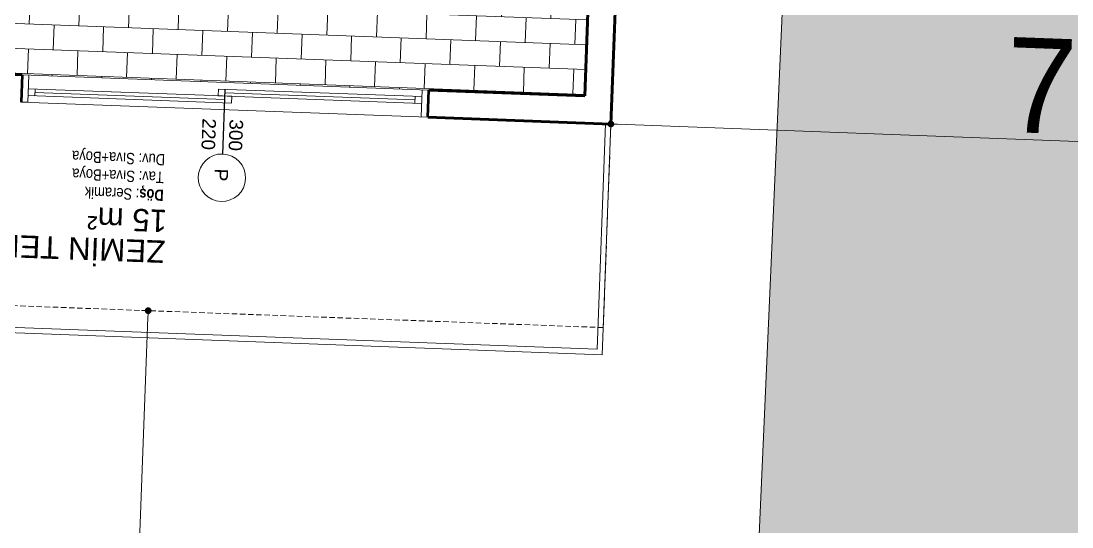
# Model space of a CAD drawing. Header units: centimetres. Extents: x 63871 to 181827, y -95930 to 42199.
# Drawn here: x 153669 to 154443, y 26864 to 27236 of the extents above; entities that cross this region are included whole.
import ezdxf

# ---------------------------------------------------------------- set-up
doc = ezdxf.new("R2010")
doc.units = ezdxf.units.CM
doc.linetypes.add('11-021_500-SatisOfisi_220512$0${ Diamond }', pattern=[12, 4, -2, 2, 2, -2])
for name, color, linetype, lineweight in [('A-AREA-IDEN', 7, 'Continuous', 9), ('A-FLOR-HRAL', 11, 'Continuous', 9), ('A-GLAZ', 151, 'Continuous', 9), ('A-WALL', 12, 'Continuous', 50), ('ARA SINIRLAR', 225, 'Continuous', 15), ('ARM_Pen_No__252', 8, 'Continuous', 18), ('İz DÜŞÜMÜ', 7, '11-021_500-SatisOfisi_220512$0${ Diamond }', 18), ('OLUK', 222, 'Continuous', 15)]:
    doc.layers.add(name, color=color, linetype=linetype, lineweight=lineweight)
doc.layers.add('Bitirme - Duvar', color=7, linetype='Continuous')
doc.layers.add('Dıış Ölçü', color=140, linetype='Continuous')
doc.styles.add('Arial', font='Arial.ttf', dxfattribs={"height": 250})
doc.styles.add('MtXpl_Arial_Narrow', font='')
doc.styles.add('MtXpl_Arial_Narrow_1', font='')
doc.styles.add('OLUŞTURULMUŞ_STİL_1', font='Arial.ttf')
doc.styles.add('RomanS', font='')
doc.styles.get('MtXpl_Arial_Narrow').set_extended_font_data('Arial Narrow', bold=True)
doc.styles.get('MtXpl_Arial_Narrow_1').set_extended_font_data('Arial Narrow')
doc.styles.get('RomanS').set_extended_font_data('Stylus BT')
doc.dimstyles.new('BÖYÜK', dxfattribs={"dimtxt": 70, "dimasz": 5, "dimexe": 5, "dimexo": 5, "dimgap": 2, "dimtad": 3, "dimdec": 0, "dimzin": 0, "dimdsep": 46, "dimtxsty": 'RomanS', "dimblk": 'DOT', "dimcen": 5, "dimadec": 0, "dimazin": 0, "dimtfac": 1, "dimtdec": 0, "dimtix": 1, "dimtofl": 0, "dimtmove": 1, "dimatfit": 0, "dimldrblk": 'DOT', "dimfxl": 10, "dimfxlon": 1, "dimtolj": 1, "dimtzin": 0, "dimarcsym": 0})

# ---------------------------------------------------------------- blocks, each defined once
blk = doc.blocks.new('HRD')
at = {"layer": 'ARM_Pen_No__252'}
h = blk.add_hatch(dxfattribs=at)
h.set_pattern_fill('AR-B816', color=256, scale=0.09)
h.set_pattern_definition([(0, (-39959.2, 0), (0, 18.288), []), (90, (-39959.2, 0), (-18.288, 18.288), [18.288, -18.288])])
h.paths.add_polyline_path([(154149.63, 35592.48), (154149.63, 35503.48), (154219.63, 35503.48), (154219.63, 35483.24), (154324.63, 35483.24), (154324.63, 35692.48), (154369.63, 35692.48), (154369.63, 35927.48), (154369.63, 35927.48), (154369.63, 36097.48), (154369.63, 36177.48), (154254.63, 36177.48), (153954.63, 36177.48), (153839.63, 36177.48), (153839.63, 35897.6), (153869.63, 35897.54), (153869.63, 35882.48), (154019.63, 35882.48), (154019.63, 35872.48), (154019.63, 35833.25, -0.444416), (154030.45, 35823.48, -0.444416), (154019.63, 35813.72), (154019.63, 35773.48), (153939.63, 35773.48), (153939.63, 35692.48), (154019.63, 35692.48), (154019.63, 35687.48), (154019.63, 35633.7), (154020.63, 35632.93), (154019.63, 35631.47), (154019.63, 35592.48), (154019.63, 35582.48), (153989.63, 35582.48), (153989.63, 35577.48), (153989.63, 35497.48), (153989.63, 35437.48), (153994.63, 35437.48), (154094.63, 35437.48), (154139.63, 35437.48), (154139.63, 35592.48)])
at = {"layer": 'A-FLOR-HRAL'}
for p, q in [((154389.63, 36367.48), (153819.63, 36367.48)), ((153819.63, 36367.48), (153819.63, 36197.48)), ((154385.63, 36363.48), (153823.63, 36363.48)), ((153823.63, 36363.48), (153823.63, 36197.48))]:
    blk.add_line(p, q, dxfattribs=at)
at = {"layer": 'A-GLAZ', "ltscale": 3}
for p, q in [((153954.63, 36177.48), (153954.63, 36197.48)), ((153954.63, 36197.48), (153959.63, 36197.48)), ((154254.63, 36197.48), (153954.63, 36197.48)), ((153959.63, 36197.48), (153959.63, 36177.48)), ((154254.63, 36197.48), (154249.63, 36197.48)), ((154249.63, 36197.48), (154249.63, 36177.48)), ((154254.63, 36177.48), (154254.63, 36197.48)), ((153959.63, 36187.48), (154109.63, 36187.48)), ((153959.63, 36187.48), (153964.63, 36187.48)), ((153964.63, 36187.48), (153964.63, 36182.48)), ((154099.63, 36187.48), (154099.63, 36192.48)), ((154099.63, 36192.48), (154249.63, 36192.48)), ((154249.63, 36187.48), (154099.63, 36187.48)), ((154104.63, 36187.48), (154104.63, 36192.48)), ((154244.63, 36189.98), (154104.63, 36189.98)), ((154104.63, 36187.48), (154104.63, 36182.48)), ((154109.63, 36187.48), (154109.63, 36182.48)), ((154249.63, 36192.48), (154244.63, 36192.48)), ((154244.63, 36192.48), (154244.63, 36187.48)), ((154109.63, 36182.48), (153959.63, 36182.48)), ((154104.63, 36184.98), (153964.63, 36184.98)), ((153959.63, 36177.48), (153954.63, 36177.48)), ((154254.63, 36177.48), (153954.63, 36177.48)), ((154249.63, 36177.48), (154254.63, 36177.48))]:
    blk.add_line(p, q, dxfattribs=at)
at = {"layer": 'A-WALL', "lineweight": 53}
for p, q in [((153819.63, 35782.48), (153819.63, 36197.48)), ((153819.63, 36197.48), (153954.63, 36197.48)), ((153839.63, 36177.48), (153839.63, 35882.48)), ((153954.63, 36177.48), (153839.63, 36177.48)), ((154369.63, 36177.48), (154254.63, 36177.48))]:
    blk.add_line(p, q, dxfattribs=at)
at = {"layer": 'A-WALL', "lineweight": 50}
for p, q in [((153954.63, 36197.48), (153954.63, 36177.48)), ((154254.63, 36177.48), (154254.63, 36197.48))]:
    blk.add_line(p, q, dxfattribs=at)
at = {"layer": 'Bitirme - Duvar', "color": 161, "linetype": 'Continuous', "lineweight": 25}
blk.add_line((154104.63, 36230.18), (154104.63, 36182.68), dxfattribs=at)
at = {"layer": 'Bitirme - Duvar', "color": 251, "linetype": 'Continuous', "lineweight": 15}
for start, end in [(0, 180), (180, 0)]:
    blk.add_arc((154104.63, 36247.68), 17.5, start, end, dxfattribs=at)
at = {"layer": 'İz DÜŞÜMÜ'}
blk.add_lwpolyline([(153819.63, 36347.48), (154419.63, 36347.49), (154419.63, 35292.49), (154159.63, 35292.49), (154159.63, 35357.48), (153819.63, 35357.48), (153819.63, 36347.48)], dxfattribs=at)
for s, style, p in [('Döş', 'MtXpl_Arial_Narrow', (154147.04, 36258.02)), (': Seramik', 'MtXpl_Arial_Narrow_1', (154165.03, 36258.01)), ('Tav: Sıva+Boya', 'MtXpl_Arial_Narrow_1', (154147.47, 36244.97)), ('Duv: Sıva+Boya', 'MtXpl_Arial_Narrow_1', (154146.99, 36231.91))]:
    blk.add_text(s, height=8.316, rotation=359.95698, dxfattribs=dict(style=style)).set_placement(p)
at = {"layer": 'A-AREA-IDEN', "width": 224.1999, "attachment_point": 2, "line_spacing_factor": 0.941778, "style": 'Arial'}
for s, insert, char_height in [('ZEMİN TERAS', (154221.71, 36311.97), 16.4692), ('15 m²', (154173.28, 36289.32), 16.469)]:
    blk.add_mtext(s, dxfattribs=dict(at, insert=insert, char_height=char_height))
at = {"layer": 'Bitirme - Duvar', "linetype": 'Continuous', "char_height": 10, "attachment_point": 7, "rotation": 90, "style": 'OLUŞTURULMUŞ_STİL_1'}
for s, insert in [('\\A1;P', (154110.22, 36240.97)), ('\\A1;300', (154100.64, 36204.31)), ('\\A1;220', (154120.64, 36204.31))]:
    blk.add_mtext(s, dxfattribs=dict(at, insert=insert))
blk = doc.blocks.new('_Dot')
at = {"color": 0, "linetype": 'ByBlock', "lineweight": -2}
blk.add_line((-0.5, 0), (-1, 0), dxfattribs=at)
at = {"color": 0, "linetype": 'ByBlock', "const_width": 0.5}
blk.add_lwpolyline([(-0.25, 0, 1), (0.25, 0, 1)], format="xyb", close=True, dxfattribs=at)
blk = doc.blocks.new('*D209')
at = {"layer": 'Defpoints', "color": 0, "transparency": 16777216}
for p in [(-2325.18, 10977.93, 0), (-1589.81, 10950.62, 0), (-1589.81, 10950.62, 0)]:
    blk.add_point(p, dxfattribs=at)
at = {"layer": 'Dıış Ölçü', "color": 0, "lineweight": -2, "transparency": 16777216}
for p, q in [((-2325.18, 10977.93, 0), (-2324.99, 10982.92, 0)), ((-2320.18, 10977.74, 0), (-1594.8, 10950.8, 0)), ((-1589.81, 10950.62, 0), (-1589.62, 10955.61, 0))]:
    blk.add_line(p, q, dxfattribs=at)
at = {"layer": 'Dıış Ölçü', "color": 0, "lineweight": -2, "transparency": 16777216, "xscale": 5, "yscale": 5, "zscale": 5}
for p, rotation in [((-2325.18, 10977.93, 0), 177.8731903117574), ((-1589.81, 10950.62, 0), 357.8731903117574)]:
    blk.add_blockref('_Dot', p, dxfattribs=dict(at, rotation=rotation))
at = {"layer": 'Dıış Ölçü', "color": 0, "transparency": 16777216, "insert": (-1956.03, 11003.76, 0), "char_height": 70, "attachment_point": 5, "rotation": 357.87319, "style": 'RomanS'}
blk.add_mtext('\\A1;736', dxfattribs=at)
blk = doc.blocks.new('*D214')
at = {"layer": 'Defpoints', "color": 0, "transparency": 16777216}
for p in [(-2666.18, 10840.49, 0), (-2666.18, 10840.49), (-2688.45, 10240.9, 0)]:
    blk.add_point(p, dxfattribs=at)
at = {"layer": 'Dıış Ölçü', "color": 0, "lineweight": -2, "transparency": 16777216}
for p, q in [((-2688.26, 10245.89), (-2666.37, 10835.49)), ((-2666.18, 10840.49), (-2671.18, 10840.67)), ((-2688.45, 10240.9), (-2683.45, 10240.71))]:
    blk.add_line(p, q, dxfattribs=at)
at = {"layer": 'Dıış Ölçü', "color": 0, "lineweight": -2, "transparency": 16777216, "xscale": 5, "yscale": 5, "zscale": 5}
for p, rotation in [((-2666.18, 10840.49), 87.87361722026264), ((-2688.45, 10240.9), 267.8736172202626)]:
    blk.add_blockref('_Dot', p, dxfattribs=dict(at, rotation=rotation))
at = {"layer": 'Dıış Ölçü', "color": 0, "transparency": 16777216, "insert": (-2715.85, 10542.12), "char_height": 70, "attachment_point": 5, "rotation": 87.87362, "style": 'RomanS'}
blk.add_mtext('\\A1;600', dxfattribs=at)
blk = doc.blocks.new('yerleşim planı')
at = {"layer": 'ARM_Pen_No__252'}
h = blk.add_hatch(dxfattribs=at)
h.set_pattern_fill('AR-HBONE', color=256, scale=0.51)
h.set_pattern_definition([(45, (-177987.134, -15156.517), (0, 73.27889), [155.448, -51.816]), (135, (-177950.495, -15119.877), (7e-15, 73.27889), [155.448, -51.816])])
h.paths.add_polyline_path([(-2142.28, 12350.54), (-6158.02, 12350.54), (-5113.15, 15429.31), (-2007.04, 15429.31)], flags=16)
h.paths.add_polyline_path([(-2155.45, 12050.81), (-2289.18, 9006.52), (-7230.37, 9110.99), (-6232.66, 12050.81)], flags=16)
h.paths.add_polyline_path([(-1993.99, 15726.33), (-2007.04, 15429.31), (-5113.15, 15429.31), (-2392.44, 23446.06), (-2901.07, 23669.61), (-7833.02, 9123.73), (-10553.48, 9181.25), (-10718.93, 8734.63), (588.09, 8496.02), (607.89, 8945.26), (-1738.17, 8994.87), (-1127.77, 22890.2), (-1668.84, 23128.02), (-1970.99, 15726.33)])
at = {"layer": 'ARA SINIRLAR'}
blk.add_line((-2155.45, 12050.81), (-2289.18, 9006.52), dxfattribs=at)
at = {"rotation": 177.873189238168}
blk.add_blockref('HRD', (152731.83, 41442.03, 0), dxfattribs=at)
at = {"layer": 'Dıış Ölçü'}
for p1, p2, picture, middle in [((-2325.18, 10977.93, 0), (-1589.81, 10950.62, 0), '*D209', (-1956.03, 11003.76, 0)), ((-2688.45, 10240.9, 0), (-2666.18, 10840.49, 0), '*D214', (-2715.85, 10542.12))]:
    dim = blk.add_aligned_dim(p1=p1, p2=p2, distance=0, dimstyle='BÖYÜK', dxfattribs=at)
    dim.commit()
    dim.dimension.update_dxf_attribs({"geometry": picture, "text_midpoint": middle})

msp = doc.modelspace()

# ---------------------------------------------------------------- block references
at = {"layer": 'OLUK'}
msp.add_blockref('yerleşim planı', (156428.79, 16182.58), dxfattribs=at)

doc.saveas('drawing.dxf')
